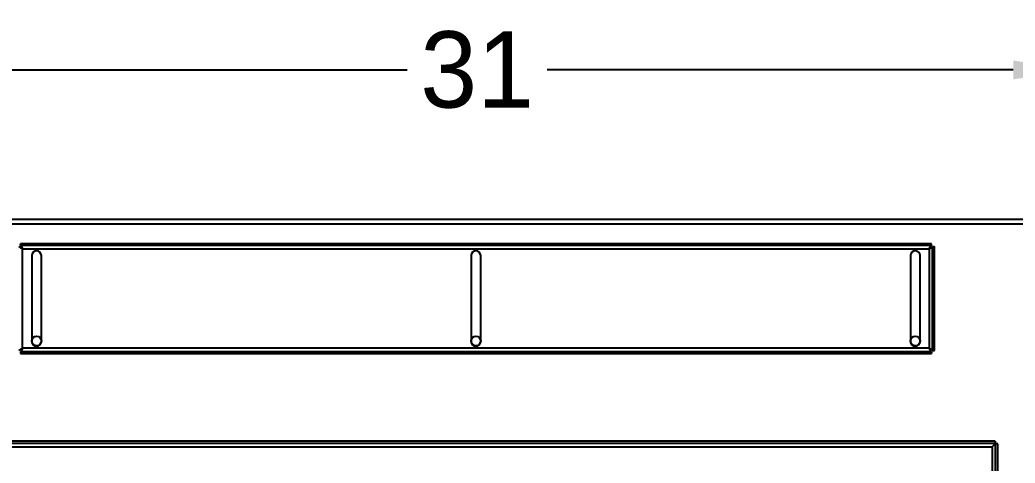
# Model space of a CAD drawing. Header units: inches. Extents: x 1229 to 1453, y -1023 to -720.
# Drawn here: x 1242.24 to 1268.29, y -852.38 to -840.76 of the extents above; entities that cross this region are included whole.
import ezdxf

# ---------------------------------------------------------------- set-up
doc = ezdxf.new("R2010")
doc.units = ezdxf.units.IN
doc.header["$MEASUREMENT"] = 0
doc.header["$PDSIZE"] = -1
doc.dimstyles.new('RAE Solutions', dxfattribs={"dimtxt": 2, "dimasz": 1.5, "dimexe": 0.5, "dimexo": 0.5, "dimgap": 0.5, "dimtad": 0, "dimtih": 1, "dimtoh": 1, "dimdec": 3, "dimrnd": 0.125, "dimzin": 1, "dimdsep": 46, "dimlunit": 5, "dimtxsty": 'Standard', "dimcen": 0.09, "dimadec": 0, "dimazin": 0, "dimtfac": 1, "dimtdec": 3, "dimtofl": 0, "dimtmove": 0, "dimatfit": 3, "dimfxl": 1, "dimtolj": 1, "dimtzin": 1, "dimarcsym": 0})

# ---------------------------------------------------------------- blocks, each defined once
blk = doc.blocks.new('*D270')
at = {"color": 0, "lineweight": -2, "transparency": 16777216}
for p, q in [((1238.674, -846.764), (1238.674, -841.57)), ((1269.736, -846.764), (1269.736, -841.57)), ((1240.174, -842.07), (1252.372, -842.07)), ((1268.236, -842.07), (1256.038, -842.07))]:
    blk.add_line(p, q, dxfattribs=at)
at = {"color": 0, "transparency": 16777216}
for points in [[(1240.174, -841.82), (1240.174, -842.32), (1238.674, -842.07)], [(1268.236, -841.82), (1268.236, -842.32), (1269.736, -842.07)]]:
    blk.add_solid(points, dxfattribs=at)
at = {"layer": 'Defpoints', "color": 0, "transparency": 16777216}
for p in [(1269.736, -842.07), (1238.674, -847.264), (1269.736, -847.264)]:
    blk.add_point(p, dxfattribs=at)
at = {"color": 0, "transparency": 16777216, "insert": (1254.205, -842.07), "char_height": 2, "attachment_point": 5}
blk.add_mtext('\\A1;31', dxfattribs=at)

msp = doc.modelspace()

# ---------------------------------------------------------------- linework, layer by layer
at = {"color": 18, "linetype": 'Continuous', "lineweight": 25, "true_color": 0x000000}
for p, q in [((1239.6739, -845.9825), (1328.6739, -845.9825)), ((1328.6739, -846.1155), (1239.6739, -846.1155)), ((1242.2517, -846.6739), (1242.2517, -846.6239)), ((1266.096, -846.6239), (1242.2517, -846.6239)), ((1266.096, -846.6739), (1242.2517, -846.6739)), ((1242.3069, -846.7569), (1266.0409, -846.7569)), ((1242.3069, -849.3659), (1242.3069, -846.7569)), ((1266.0409, -846.7569), (1266.0409, -849.3659)), ((1266.096, -846.6739), (1266.096, -846.6239)), ((1266.1239, -846.7017), (1266.1739, -846.7017)), ((1266.1239, -849.421), (1266.1239, -846.7017)), ((1266.1739, -849.421), (1266.1739, -846.7017)), ((1242.5489, -846.9364), (1242.5489, -849.1864)), ((1242.7989, -849.1864), (1242.7989, -846.9364)), ((1254.0489, -846.9364), (1254.0489, -849.1864)), ((1254.2989, -849.1864), (1254.2989, -846.9364)), ((1265.5489, -846.9364), (1265.5489, -849.1864)), ((1265.7989, -849.1864), (1265.7989, -846.9364)), ((1266.0409, -849.3659), (1242.3069, -849.3659)), ((1266.1239, -849.421), (1266.1739, -849.421)), ((1242.2517, -849.4489), (1242.2517, -849.4989)), ((1242.2517, -849.4489), (1266.096, -849.4489)), ((1242.2517, -849.4989), (1266.096, -849.4989)), ((1266.096, -849.4489), (1266.096, -849.4989)), ((1267.7665, -851.7987), (1240.7607, -851.7987)), ((1267.7665, -851.8617), (1240.7607, -851.8617)), ((1240.8366, -851.9447), (1267.6906, -851.9447)), ((1267.6906, -851.9447), (1267.6906, -879.1947)), ((1267.7665, -851.7987), (1267.7665, -851.8617)), ((1267.8366, -851.8687), (1267.7736, -851.8687)), ((1267.7736, -879.2706), (1267.7736, -851.8687)), ((1267.8366, -879.2706), (1267.8366, -851.8687))]:
    msp.add_line(p, q, dxfattribs=at)
for centre in [(1242.6739, -849.1737), (1254.1739, -849.1737), (1265.6739, -849.1737)]:
    msp.add_circle(centre, 0.125, dxfattribs=at)
for centre, start, end in [((1242.6739, -846.9364), 0, 180), ((1254.1739, -846.9364), 0, 180), ((1265.6739, -846.9364), 0, 180), ((1242.6739, -849.1864), 180, 0), ((1254.1739, -849.1864), 180, 0), ((1265.6739, -849.1864), 180, 0)]:
    msp.add_arc(centre, 0.125, start, end, dxfattribs=at)
for points, knots in [([(1242.3069, -846.7569), (1242.2967, -846.7526), (1242.2764, -846.744), (1242.25, -846.7311), (1242.2313, -846.7183), (1242.2244, -846.7084), (1242.2239, -846.7029), (1242.2239, -846.7017)], [0, 0, 0, 0, 0.23320412, 0.4664972, 0.69976316, 0.93304216, 1, 1, 1, 1]), ([(1242.2517, -846.6739), (1242.256, -846.6749), (1242.2646, -846.6771), (1242.2774, -846.6939), (1242.2903, -846.7183), (1242.3001, -846.741), (1242.3056, -846.754), (1242.3069, -846.7569)], [0, 0, 0, 0, 0.2332227, 0.4664888, 0.6997676, 0.9330417, 1, 1, 1, 1]), ([(1266.0409, -846.7569), (1266.0451, -846.7467), (1266.0537, -846.7265), (1266.0666, -846.7001), (1266.0795, -846.6813), (1266.0893, -846.6744), (1266.0948, -846.674), (1266.096, -846.6739)], [0, 0, 0, 0, 0.2332176, 0.4664862, 0.6997632, 0.9330417, 1, 1, 1, 1]), ([(1266.1239, -846.7017), (1266.1228, -846.706), (1266.1206, -846.7146), (1266.1038, -846.7274), (1266.0794, -846.7403), (1266.0567, -846.7501), (1266.0438, -846.7556), (1266.0409, -846.7569)], [0, 0, 0, 0, 0.2332229, 0.4664916, 0.6997641, 0.9330449, 1, 1, 1, 1]), ([(1242.2239, -849.421), (1242.2249, -849.4167), (1242.2271, -849.4082), (1242.2439, -849.3953), (1242.2683, -849.3824), (1242.291, -849.3726), (1242.304, -849.3671), (1242.3069, -849.3659)], [0, 0, 0, 0, 0.2332183, 0.4664938, 0.6997772, 0.933042, 1, 1, 1, 1]), ([(1242.3069, -849.3659), (1242.3026, -849.376), (1242.294, -849.3963), (1242.2811, -849.4227), (1242.2682, -849.4414), (1242.2584, -849.4483), (1242.2529, -849.4488), (1242.2517, -849.4489)], [0, 0, 0, 0, 0.2332232, 0.4664909, 0.6997687, 0.9330419, 1, 1, 1, 1]), ([(1266.096, -849.4489), (1266.0917, -849.4478), (1266.0831, -849.4456), (1266.0703, -849.4288), (1266.0574, -849.4045), (1266.0476, -849.3817), (1266.0421, -849.3688), (1266.0409, -849.3659)], [0, 0, 0, 0, 0.2332229, 0.4664903, 0.6997614, 0.9330409, 1, 1, 1, 1]), ([(1266.0409, -849.3659), (1266.051, -849.3702), (1266.0713, -849.3787), (1266.0977, -849.3916), (1266.1164, -849.4045), (1266.1233, -849.4143), (1266.1238, -849.4198), (1266.1239, -849.421)], [0, 0, 0, 0, 0.233225, 0.4664945, 0.6997631, 0.9330447, 1, 1, 1, 1]), ([(1267.7665, -851.8617), (1267.7661, -851.8621), (1267.7653, -851.8629), (1267.761, -851.8689), (1267.7545, -851.8775), (1267.7429, -851.8911), (1267.7212, -851.9131), (1267.702, -851.9329), (1267.6906, -851.9447)], [0, 0, 0, 0, 0.1202754, 0.2365964, 0.3512753, 0.4667359, 0.683958, 1, 1, 1, 1]), ([(1267.6906, -851.9447), (1267.7034, -851.9323), (1267.7241, -851.9123), (1267.7484, -851.8884), (1267.7643, -851.8756), (1267.7725, -851.8699), (1267.7733, -851.8691), (1267.7736, -851.8687)], [0, 0, 0, 0, 0.3427326, 0.5568104, 0.7264845, 0.8967102, 1, 1, 1, 1])]:
    msp.add_open_spline(points, degree=3, knots=knots, dxfattribs=at)

# ---------------------------------------------------------------- dimensions: what is measured, and where the dimension line sits
at = {"color": 18, "true_color": 0x000000}
dim = msp.add_linear_dim(base=(1269.736354293, -842.0697140617), p1=(1238.673854293, -847.2637972179), p2=(1269.736354293, -847.2637971909), dimstyle='RAE Solutions', dxfattribs=at)
dim.commit()
dim.dimension.update_dxf_attribs({"geometry": '*D270', "text_midpoint": (1254.205104293, -842.0697140617)})

doc.saveas('drawing.dxf')
